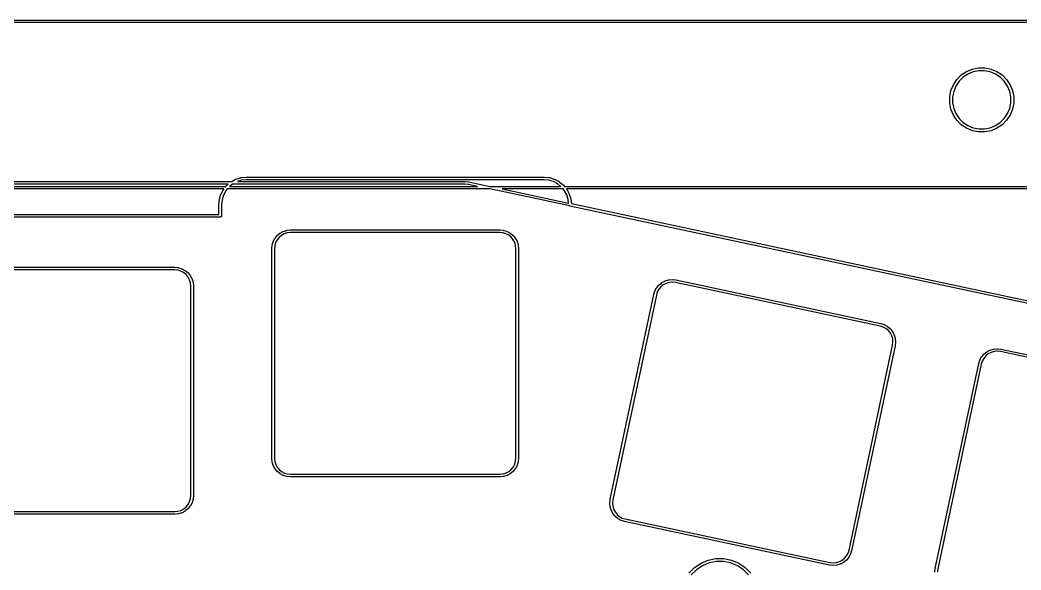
# Model space of a CAD drawing. Extents: x 59 to 2996, y -153 to 1402.
# Drawn here: x 547.5 to 604.9, y 521.7 to 553.2 of the extents above; entities that cross this region are included whole.
import ezdxf

# ---------------------------------------------------------------- set-up
doc = ezdxf.new("R2010")
doc.units = 0
doc.layers.add('BLACK', color=7, linetype='CONTINUOUS')

msp = doc.modelspace()

# ---------------------------------------------------------------- linework, layer by layer
at = {"layer": 'BLACK', "linetype": 'Continuous'}
for p, q in [((486.003, 553.249), (654.05, 553.249)), ((653.979, 553.099), (486.004, 553.099)), ((601.733, 550.301), (602.068, 550.44)), ((602.068, 550.44), (602.422, 550.51)), ((602.422, 550.51), (602.784, 550.51)), ((602.784, 550.51), (603.139, 550.44)), ((603.139, 550.44), (603.473, 550.301)), ((600.976, 549.544), (601.177, 549.845)), ((601.177, 549.845), (601.433, 550.101)), ((601.541, 549.969), (601.308, 549.737)), ((601.433, 550.101), (601.733, 550.301)), ((601.814, 550.152), (601.541, 549.969)), ((602.117, 550.277), (601.814, 550.152)), ((602.439, 550.341), (602.117, 550.277)), ((602.767, 550.341), (602.439, 550.341)), ((603.089, 550.277), (602.767, 550.341)), ((603.393, 550.152), (603.089, 550.277)), ((603.666, 549.969), (603.393, 550.152)), ((603.473, 550.301), (603.774, 550.101)), ((603.898, 549.737), (603.666, 549.969)), ((603.774, 550.101), (604.029, 549.845)), ((604.029, 549.845), (604.23, 549.544)), ((600.838, 549.21), (600.976, 549.544)), ((601.126, 549.464), (601, 549.161)), ((601.308, 549.737), (601.126, 549.464)), ((604.08, 549.464), (603.898, 549.737)), ((604.206, 549.161), (604.08, 549.464)), ((604.23, 549.544), (604.369, 549.21)), ((600.767, 548.855), (600.838, 549.21)), ((600.767, 548.494), (600.767, 548.855)), ((601, 549.161), (600.936, 548.839)), ((600.936, 548.839), (600.936, 548.51)), ((604.27, 548.839), (604.206, 549.161)), ((604.27, 548.51), (604.27, 548.839)), ((604.369, 549.21), (604.439, 548.855)), ((604.439, 548.855), (604.439, 548.494)), ((600.838, 548.139), (600.767, 548.494)), ((600.976, 547.805), (600.838, 548.139)), ((600.936, 548.51), (601, 548.188)), ((601, 548.188), (601.126, 547.885)), ((604.08, 547.885), (604.206, 548.188)), ((604.206, 548.188), (604.27, 548.51)), ((604.369, 548.139), (604.23, 547.805)), ((604.439, 548.494), (604.369, 548.139)), ((601.177, 547.504), (600.976, 547.805)), ((601.126, 547.885), (601.308, 547.612)), ((601.308, 547.612), (601.541, 547.38)), ((603.666, 547.38), (603.898, 547.612)), ((603.898, 547.612), (604.08, 547.885)), ((604.23, 547.805), (604.029, 547.504)), ((601.433, 547.248), (601.177, 547.504)), ((601.733, 547.047), (601.433, 547.248)), ((601.541, 547.38), (601.814, 547.197)), ((602.068, 546.909), (601.733, 547.047)), ((601.814, 547.197), (602.117, 547.071)), ((602.117, 547.071), (602.439, 547.007)), ((602.439, 547.007), (602.767, 547.007)), ((602.767, 547.007), (603.089, 547.071)), ((603.089, 547.071), (603.393, 547.197)), ((603.473, 547.047), (603.139, 546.909)), ((603.393, 547.197), (603.666, 547.38)), ((603.774, 547.248), (603.473, 547.047)), ((604.029, 547.504), (603.774, 547.248)), ((602.422, 546.838), (602.068, 546.909)), ((602.784, 546.838), (602.422, 546.838)), ((603.139, 546.909), (602.784, 546.838)), ((559.598, 543.999), (559.827, 544.123)), ((559.827, 544.123), (559.828, 544.124)), ((559.828, 544.124), (559.834, 544.126)), ((559.834, 544.126), (559.84, 544.129)), ((559.84, 544.129), (560.12, 544.215)), ((560.12, 544.215), (560.121, 544.216)), ((560.121, 544.216), (560.128, 544.217)), ((560.128, 544.217), (560.134, 544.218)), ((560.134, 544.218), (560.425, 544.249)), ((560.437, 544.099), (560.157, 544.07)), ((560.425, 544.249), (560.426, 544.249)), ((560.426, 544.249), (560.43, 544.249)), ((560.43, 544.249), (560.433, 544.249)), ((560.433, 544.249), (560.44, 544.249)), ((560.444, 544.099), (560.437, 544.099)), ((560.44, 544.249), (560.44, 544.249)), ((560.44, 544.249), (560.443, 544.249)), ((560.443, 544.249), (577.507, 544.249)), ((577.5, 544.099), (560.444, 544.099)), ((560.444, 544.099), (560.444, 544.099)), ((577.78, 544.072), (577.5, 544.099)), ((577.507, 544.249), (577.518, 544.248)), ((577.518, 544.248), (577.518, 544.248)), ((577.518, 544.248), (577.802, 544.22)), ((577.802, 544.22), (577.802, 544.22)), ((577.802, 544.22), (577.802, 544.22)), ((577.802, 544.22), (577.803, 544.22)), ((577.803, 544.22), (577.81, 544.219)), ((577.81, 544.219), (577.817, 544.218)), ((577.817, 544.218), (578.097, 544.133)), ((578.097, 544.133), (578.098, 544.133)), ((578.098, 544.133), (578.104, 544.13)), ((578.104, 544.13), (578.11, 544.127)), ((578.11, 544.127), (578.369, 543.99)), ((517.641, 543.999), (559.598, 543.999)), ((559.404, 543.849), (517.834, 543.849)), ((517.964, 543.719), (559.273, 543.719)), ((559.15, 543.569), (518.088, 543.569)), ((558.991, 543.281), (559.128, 543.54)), ((559.128, 543.54), (559.129, 543.541)), ((559.128, 543.54), (559.128, 543.54)), ((559.128, 543.54), (559.128, 543.54)), ((559.129, 543.541), (559.132, 543.546)), ((559.132, 543.546), (559.136, 543.552)), ((559.136, 543.552), (559.15, 543.569)), ((559.344, 543.569), (559.257, 543.463)), ((559.273, 543.719), (559.321, 543.779)), ((559.321, 543.779), (559.322, 543.78)), ((559.322, 543.78), (559.327, 543.784)), ((559.327, 543.784), (559.332, 543.789)), ((559.332, 543.789), (559.404, 543.849)), ((574.392, 543.569), (559.344, 543.569)), ((559.64, 543.849), (559.483, 543.719)), ((559.483, 543.719), (573.686, 543.719)), ((572.974, 543.849), (559.64, 543.849)), ((560.157, 544.07), (559.929, 543.999)), ((559.929, 543.999), (572.981, 543.999)), ((573.16, 543.831), (572.974, 543.849)), ((572.981, 543.999), (572.992, 543.998)), ((572.992, 543.998), (572.992, 543.998)), ((572.992, 543.998), (573.179, 543.98)), ((573.17, 543.829), (573.16, 543.831)), ((573.686, 543.719), (573.17, 543.829)), ((573.179, 543.98), (573.18, 543.98)), ((573.18, 543.98), (573.183, 543.979)), ((573.183, 543.979), (573.187, 543.979)), ((573.187, 543.979), (573.197, 543.977)), ((573.197, 543.977), (573.197, 543.977)), ((573.197, 543.977), (574.408, 543.719)), ((578.984, 542.593), (574.392, 543.569)), ((574.408, 543.719), (578.466, 543.719)), ((578.603, 543.569), (575.113, 543.569)), ((575.113, 543.569), (578.92, 542.76)), ((578.046, 543.991), (577.78, 544.072)), ((578.292, 543.861), (578.046, 543.991)), ((578.466, 543.719), (578.292, 543.861)), ((578.369, 543.99), (578.369, 543.99)), ((578.369, 543.99), (578.369, 543.99)), ((578.369, 543.99), (578.37, 543.989)), ((578.37, 543.989), (578.375, 543.986)), ((578.375, 543.986), (578.381, 543.982)), ((578.381, 543.982), (578.608, 543.797)), ((578.685, 543.471), (578.603, 543.569)), ((578.608, 543.797), (578.609, 543.796)), ((578.609, 543.796), (578.614, 543.791)), ((578.614, 543.791), (578.618, 543.787)), ((578.618, 543.787), (578.674, 543.719)), ((578.674, 543.719), (653.979, 543.719)), ((653.979, 543.569), (578.798, 543.569)), ((578.798, 543.569), (578.805, 543.561)), ((578.805, 543.561), (578.806, 543.56)), ((578.806, 543.56), (578.809, 543.554)), ((578.809, 543.554), (578.813, 543.549)), ((578.813, 543.549), (578.952, 543.291)), ((558.869, 542.682), (558.898, 542.973)), ((558.898, 542.974), (558.899, 542.981)), ((558.898, 542.973), (558.898, 542.974)), ((558.898, 542.973), (558.898, 542.973)), ((558.898, 542.973), (558.898, 542.973)), ((558.899, 542.981), (558.9, 542.987)), ((558.9, 542.987), (558.985, 543.268)), ((558.985, 543.269), (558.988, 543.275)), ((558.985, 543.268), (558.985, 543.269)), ((558.988, 543.275), (558.991, 543.281)), ((559.046, 542.951), (559.019, 542.671)), ((559.127, 543.217), (559.046, 542.951)), ((559.257, 543.463), (559.127, 543.217)), ((578.817, 543.226), (578.685, 543.471)), ((578.899, 542.961), (578.817, 543.226)), ((578.92, 542.76), (578.899, 542.961)), ((578.952, 543.291), (578.953, 543.29)), ((578.953, 543.29), (578.955, 543.284)), ((578.955, 543.284), (578.958, 543.278)), ((578.958, 543.278), (579.045, 542.998)), ((579.045, 542.998), (579.045, 542.997)), ((579.045, 542.997), (579.046, 542.99)), ((579.046, 542.99), (579.048, 542.984)), ((579.048, 542.984), (579.074, 542.727)), ((558.869, 542.678), (558.869, 542.682)), ((558.869, 542.682), (558.869, 542.682)), ((558.869, 542.109), (558.869, 542.678)), ((559.019, 542.671), (559.019, 542.038)), ((578.985, 542.593), (578.984, 542.593)), ((578.984, 542.593), (578.984, 542.593)), ((578.989, 542.592), (578.985, 542.593)), ((578.992, 542.592), (578.989, 542.592)), ((655.783, 526.269), (578.992, 542.592)), ((579.074, 542.727), (613.015, 535.513)), ((522.753, 542.109), (558.869, 542.109)), ((558.94, 541.959), (522.754, 541.959)), ((558.944, 541.959), (558.94, 541.959)), ((558.947, 541.959), (558.944, 541.959)), ((558.958, 541.96), (558.947, 541.959)), ((558.947, 541.959), (558.947, 541.959)), ((558.973, 541.965), (558.958, 541.96)), ((558.986, 541.972), (558.973, 541.965)), ((558.997, 541.981), (558.986, 541.972)), ((559.006, 541.992), (558.997, 541.981)), ((558.997, 541.981), (558.997, 541.981)), ((559.013, 542.006), (559.006, 541.992)), ((559.018, 542.02), (559.013, 542.006)), ((559.019, 542.031), (559.018, 542.02)), ((559.019, 542.038), (559.019, 542.034)), ((559.019, 542.034), (559.019, 542.031)), ((559.019, 542.031), (559.019, 542.031)), ((562.765, 541.199), (562.959, 541.219)), ((562.959, 541.219), (562.96, 541.219)), ((562.96, 541.219), (562.963, 541.219)), ((562.963, 541.219), (562.966, 541.219)), ((562.966, 541.219), (562.97, 541.219)), ((562.97, 541.219), (562.97, 541.219)), ((562.97, 541.219), (562.973, 541.219)), ((562.973, 541.219), (562.973, 541.219)), ((562.973, 541.219), (562.974, 541.219)), ((562.974, 541.219), (574.977, 541.219)), ((574.977, 541.219), (574.988, 541.218)), ((574.988, 541.218), (575.175, 541.2)), ((561.983, 540.561), (562.075, 540.733)), ((562.075, 540.734), (562.079, 540.739)), ((562.075, 540.733), (562.075, 540.734)), ((562.075, 540.733), (562.075, 540.733)), ((562.075, 540.733), (562.075, 540.733)), ((562.079, 540.739), (562.083, 540.745)), ((562.083, 540.745), (562.206, 540.896)), ((562.204, 540.656), (562.119, 540.497)), ((562.318, 540.796), (562.204, 540.656)), ((562.206, 540.896), (562.207, 540.897)), ((562.207, 540.897), (562.212, 540.902)), ((562.212, 540.902), (562.216, 540.907)), ((562.216, 540.907), (562.367, 541.031)), ((562.457, 540.911), (562.318, 540.796)), ((562.367, 541.031), (562.368, 541.032)), ((562.368, 541.032), (562.373, 541.036)), ((562.373, 541.036), (562.379, 541.039)), ((562.379, 541.039), (562.551, 541.132)), ((562.615, 540.997), (562.457, 540.911)), ((562.551, 541.133), (562.558, 541.135)), ((562.551, 541.132), (562.551, 541.133)), ((562.558, 541.135), (562.564, 541.138)), ((562.564, 541.138), (562.75, 541.196)), ((562.788, 541.05), (562.615, 540.997)), ((562.75, 541.196), (562.75, 541.196)), ((562.75, 541.196), (562.751, 541.196)), ((562.751, 541.196), (562.758, 541.197)), ((562.758, 541.197), (562.765, 541.199)), ((562.971, 541.069), (562.788, 541.05)), ((562.974, 541.069), (562.971, 541.069)), ((574.97, 541.069), (562.974, 541.069)), ((575.153, 541.051), (574.97, 541.069)), ((575.326, 540.999), (575.153, 541.051)), ((575.175, 541.2), (575.175, 541.2)), ((575.175, 541.2), (575.175, 541.2)), ((575.175, 541.2), (575.176, 541.2)), ((575.176, 541.2), (575.183, 541.198)), ((575.183, 541.198), (575.189, 541.197)), ((575.189, 541.197), (575.376, 541.141)), ((575.485, 540.915), (575.326, 540.999)), ((575.376, 541.141), (575.377, 541.14)), ((575.377, 541.14), (575.384, 541.138)), ((575.384, 541.138), (575.39, 541.135)), ((575.39, 541.135), (575.562, 541.043)), ((575.625, 540.8), (575.485, 540.915)), ((575.562, 541.043), (575.562, 541.043)), ((575.562, 541.043), (575.562, 541.043)), ((575.562, 541.043), (575.563, 541.043)), ((575.563, 541.043), (575.569, 541.039)), ((575.569, 541.039), (575.574, 541.035)), ((575.574, 541.035), (575.726, 540.912)), ((575.74, 540.661), (575.625, 540.8)), ((575.726, 540.912), (575.726, 540.911)), ((575.726, 540.911), (575.731, 540.906)), ((575.731, 540.906), (575.736, 540.902)), ((575.736, 540.902), (575.86, 540.751)), ((575.826, 540.503), (575.74, 540.661)), ((575.86, 540.751), (575.86, 540.751)), ((575.86, 540.751), (575.86, 540.751)), ((575.86, 540.751), (575.861, 540.751)), ((575.861, 540.751), (575.865, 540.745)), ((575.865, 540.745), (575.869, 540.739)), ((575.869, 540.739), (575.961, 540.568)), ((561.899, 540.148), (561.9, 540.159)), ((561.899, 528.144), (561.899, 540.148)), ((561.9, 540.159), (561.918, 540.346)), ((561.9, 540.159), (561.9, 540.159)), ((561.918, 540.347), (561.92, 540.354)), ((561.918, 540.346), (561.918, 540.347)), ((561.918, 540.346), (561.918, 540.346)), ((561.918, 540.346), (561.918, 540.346)), ((561.92, 540.354), (561.921, 540.36)), ((561.921, 540.36), (561.977, 540.547)), ((561.977, 540.547), (561.978, 540.548)), ((561.977, 540.547), (561.977, 540.547)), ((561.977, 540.547), (561.977, 540.547)), ((561.978, 540.548), (561.98, 540.554)), ((561.98, 540.554), (561.983, 540.561)), ((562.067, 540.324), (562.049, 540.141)), ((562.049, 540.141), (562.049, 528.145)), ((562.119, 540.497), (562.067, 540.324)), ((575.879, 540.33), (575.826, 540.503)), ((575.899, 540.147), (575.879, 540.33)), ((575.899, 540.144), (575.899, 540.147)), ((575.899, 528.148), (575.899, 540.144)), ((575.961, 540.568), (575.962, 540.567)), ((575.962, 540.567), (575.964, 540.56)), ((575.964, 540.56), (575.967, 540.554)), ((575.967, 540.554), (576.025, 540.368)), ((576.025, 540.368), (576.025, 540.368)), ((576.025, 540.368), (576.025, 540.368)), ((576.025, 540.368), (576.025, 540.367)), ((576.025, 540.367), (576.026, 540.36)), ((576.026, 540.36), (576.028, 540.353)), ((576.028, 540.353), (576.048, 540.159)), ((576.048, 540.159), (576.048, 540.158)), ((576.048, 540.158), (576.048, 540.155)), ((576.048, 540.155), (576.049, 540.152)), ((576.049, 540.152), (576.049, 540.148)), ((576.049, 540.148), (576.049, 540.148)), ((576.049, 540.148), (576.049, 540.145)), ((576.049, 540.145), (576.049, 540.145)), ((576.049, 540.145), (576.049, 540.144)), ((576.049, 540.144), (576.049, 528.141)), ((544.333, 539.079), (556.337, 539.079)), ((556.33, 538.929), (544.334, 538.929)), ((556.513, 538.911), (556.33, 538.929)), ((556.337, 539.079), (556.341, 539.079)), ((556.341, 539.079), (556.341, 539.079)), ((556.341, 539.079), (556.535, 539.06)), ((556.686, 538.859), (556.513, 538.911)), ((556.535, 539.06), (556.535, 539.06)), ((556.535, 539.06), (556.535, 539.06)), ((556.535, 539.06), (556.536, 539.06)), ((556.536, 539.06), (556.543, 539.058)), ((556.543, 539.058), (556.55, 539.057)), ((556.55, 539.057), (556.736, 539.001)), ((556.736, 539.001), (556.737, 539)), ((556.737, 539), (556.744, 538.998)), ((556.744, 538.998), (556.75, 538.995)), ((556.75, 538.995), (556.922, 538.903)), ((556.845, 538.774), (556.686, 538.859)), ((556.985, 538.66), (556.845, 538.774)), ((556.922, 538.903), (556.923, 538.903)), ((556.923, 538.903), (556.929, 538.899)), ((556.929, 538.899), (556.935, 538.895)), ((556.935, 538.895), (557.086, 538.772)), ((557.1, 538.521), (556.985, 538.66)), ((557.086, 538.772), (557.087, 538.771)), ((557.087, 538.771), (557.091, 538.767)), ((557.091, 538.767), (557.096, 538.762)), ((557.096, 538.762), (557.221, 538.611)), ((557.186, 538.363), (557.1, 538.521)), ((557.239, 538.19), (557.186, 538.363)), ((557.221, 538.611), (557.221, 538.611)), ((557.221, 538.611), (557.221, 538.611)), ((557.221, 538.611), (557.221, 538.611)), ((557.221, 538.611), (557.225, 538.605)), ((557.225, 538.605), (557.229, 538.599)), ((557.229, 538.599), (557.322, 538.428)), ((557.322, 538.428), (557.322, 538.427)), ((557.322, 538.427), (557.325, 538.42)), ((557.325, 538.42), (557.327, 538.414)), ((557.327, 538.414), (557.385, 538.228)), ((584.456, 538.3), (584.644, 538.355)), ((584.644, 538.355), (584.645, 538.355)), ((584.645, 538.355), (584.651, 538.356)), ((584.651, 538.356), (584.658, 538.358)), ((584.658, 538.358), (584.852, 538.375)), ((584.852, 538.375), (584.852, 538.375)), ((584.852, 538.375), (584.852, 538.375)), ((584.852, 538.375), (584.853, 538.375)), ((584.853, 538.375), (584.86, 538.375)), ((584.86, 538.375), (584.867, 538.375)), ((584.867, 538.375), (585.061, 538.355)), ((585.061, 538.355), (585.062, 538.355)), ((585.062, 538.355), (585.065, 538.354)), ((585.065, 538.354), (585.069, 538.354)), ((585.069, 538.354), (585.072, 538.353)), ((585.072, 538.353), (585.072, 538.353)), ((585.072, 538.353), (596.817, 535.857)), ((557.259, 538.007), (557.239, 538.19)), ((557.259, 538.004), (557.259, 538.007)), ((557.259, 526.008), (557.259, 538.004)), ((557.259, 538.004), (557.259, 538.004)), ((557.385, 538.228), (557.385, 538.227)), ((557.385, 538.227), (557.387, 538.22)), ((557.387, 538.22), (557.388, 538.213)), ((557.388, 538.213), (557.408, 538.019)), ((557.408, 538.019), (557.408, 538.018)), ((557.408, 538.018), (557.408, 538.015)), ((557.408, 538.015), (557.409, 538.012)), ((557.409, 538.012), (557.409, 538.008)), ((557.409, 538.008), (557.409, 538.008)), ((557.409, 538.008), (557.409, 526.001)), ((583.867, 537.731), (583.961, 537.902)), ((583.961, 537.902), (583.962, 537.903)), ((583.962, 537.903), (583.966, 537.908)), ((583.966, 537.908), (583.97, 537.914)), ((583.97, 537.914), (584.095, 538.063)), ((584.089, 537.823), (584.002, 537.665)), ((584.205, 537.961), (584.089, 537.823)), ((584.095, 538.063), (584.096, 538.064)), ((584.096, 538.064), (584.101, 538.069)), ((584.101, 538.069), (584.105, 538.074)), ((584.105, 538.074), (584.258, 538.196)), ((584.346, 538.074), (584.205, 537.961)), ((584.258, 538.197), (584.264, 538.2)), ((584.258, 538.196), (584.258, 538.197)), ((584.258, 538.196), (584.258, 538.196)), ((584.258, 538.196), (584.258, 538.196)), ((584.264, 538.2), (584.27, 538.204)), ((584.27, 538.204), (584.443, 538.294)), ((584.506, 538.158), (584.346, 538.074)), ((584.443, 538.294), (584.444, 538.295)), ((584.443, 538.294), (584.443, 538.294)), ((584.443, 538.294), (584.443, 538.294)), ((584.444, 538.295), (584.45, 538.297)), ((584.45, 538.297), (584.456, 538.3)), ((584.679, 538.209), (584.506, 538.158)), ((584.859, 538.225), (584.679, 538.209)), ((585.042, 538.206), (584.859, 538.225)), ((585.045, 538.205), (585.042, 538.206)), ((596.779, 535.711), (585.045, 538.205)), ((581.305, 525.783), (583.801, 537.528)), ((583.947, 537.489), (581.452, 525.756)), ((583.801, 537.528), (583.803, 537.531)), ((583.803, 537.531), (583.862, 537.717)), ((583.803, 537.531), (583.803, 537.531)), ((583.862, 537.718), (583.865, 537.725)), ((583.862, 537.717), (583.862, 537.718)), ((583.862, 537.717), (583.862, 537.717)), ((583.862, 537.717), (583.862, 537.717)), ((583.865, 537.725), (583.867, 537.731)), ((584.002, 537.665), (583.947, 537.489)), ((596.954, 535.656), (596.779, 535.711)), ((596.817, 535.857), (596.824, 535.854)), ((596.824, 535.854), (597.007, 535.796)), ((597.112, 535.569), (596.954, 535.656)), ((597.007, 535.796), (597.007, 535.796)), ((597.007, 535.796), (597.007, 535.796)), ((597.007, 535.796), (597.008, 535.796)), ((597.008, 535.796), (597.014, 535.793)), ((597.014, 535.793), (597.02, 535.791)), ((597.02, 535.791), (597.191, 535.697)), ((597.251, 535.453), (597.112, 535.569)), ((597.191, 535.697), (597.192, 535.696)), ((597.192, 535.696), (597.197, 535.692)), ((597.197, 535.692), (597.203, 535.688)), ((597.203, 535.688), (597.353, 535.563)), ((597.353, 535.563), (597.353, 535.562)), ((597.353, 535.562), (597.358, 535.557)), ((597.358, 535.557), (597.363, 535.552)), ((597.363, 535.552), (597.485, 535.4)), ((597.364, 535.312), (597.251, 535.453)), ((597.447, 535.152), (597.364, 535.312)), ((597.498, 534.979), (597.447, 535.152)), ((597.485, 535.4), (597.485, 535.4)), ((597.485, 535.4), (597.485, 535.4)), ((597.485, 535.4), (597.486, 535.399)), ((597.486, 535.399), (597.489, 535.394)), ((597.489, 535.394), (597.493, 535.388)), ((597.493, 535.388), (597.584, 535.215)), ((597.515, 534.799), (597.498, 534.979)), ((597.584, 535.215), (597.584, 535.214)), ((597.584, 535.214), (597.587, 535.208)), ((597.587, 535.208), (597.589, 535.202)), ((597.589, 535.202), (597.644, 535.014)), ((597.644, 535.014), (597.644, 535.013)), ((597.644, 535.013), (597.646, 535.007)), ((597.646, 535.007), (597.647, 535)), ((597.647, 535), (597.665, 534.806)), ((595.001, 522.879), (597.495, 534.614)), ((597.642, 534.586), (595.146, 522.841)), ((597.495, 534.616), (597.515, 534.799)), ((597.495, 534.614), (597.495, 534.616)), ((597.643, 534.589), (597.642, 534.586)), ((597.642, 534.586), (597.642, 534.586)), ((597.644, 534.596), (597.643, 534.593)), ((597.643, 534.593), (597.643, 534.589)), ((597.664, 534.791), (597.644, 534.597)), ((597.644, 534.597), (597.644, 534.596)), ((597.665, 534.798), (597.664, 534.791)), ((597.665, 534.806), (597.665, 534.806)), ((597.665, 534.806), (597.665, 534.806)), ((597.665, 534.806), (597.665, 534.805)), ((597.665, 534.805), (597.665, 534.798)), ((602.904, 534.243), (603.077, 534.334)), ((603.077, 534.334), (603.084, 534.337)), ((603.077, 534.334), (603.077, 534.334)), ((603.077, 534.334), (603.077, 534.334)), ((603.077, 534.334), (603.077, 534.334)), ((603.084, 534.337), (603.09, 534.339)), ((603.09, 534.339), (603.277, 534.394)), ((603.277, 534.394), (603.278, 534.395)), ((603.278, 534.395), (603.285, 534.396)), ((603.285, 534.396), (603.292, 534.397)), ((603.292, 534.397), (603.486, 534.415)), ((603.486, 534.415), (603.486, 534.415)), ((603.486, 534.415), (603.486, 534.415)), ((603.486, 534.415), (603.487, 534.415)), ((603.487, 534.415), (603.494, 534.415)), ((603.494, 534.415), (603.501, 534.415)), ((603.501, 534.415), (603.695, 534.394)), ((603.695, 534.394), (603.696, 534.394)), ((603.696, 534.394), (603.699, 534.393)), ((603.699, 534.393), (603.702, 534.393)), ((603.702, 534.393), (603.706, 534.392)), ((603.706, 534.392), (603.706, 534.392)), ((603.706, 534.392), (615.451, 531.896)), ((602.437, 533.572), (602.495, 533.757)), ((602.495, 533.757), (602.496, 533.758)), ((602.495, 533.757), (602.495, 533.757)), ((602.495, 533.757), (602.495, 533.757)), ((602.496, 533.758), (602.498, 533.764)), ((602.498, 533.764), (602.501, 533.77)), ((602.501, 533.77), (602.595, 533.941)), ((602.595, 533.941), (602.596, 533.942)), ((602.595, 533.941), (602.595, 533.941)), ((602.595, 533.941), (602.595, 533.941)), ((602.596, 533.942), (602.599, 533.948)), ((602.599, 533.948), (602.603, 533.953)), ((602.603, 533.953), (602.729, 534.103)), ((602.723, 533.862), (602.636, 533.704)), ((602.839, 534.001), (602.723, 533.862)), ((602.729, 534.103), (602.734, 534.108)), ((602.729, 534.103), (602.729, 534.103)), ((602.734, 534.108), (602.739, 534.113)), ((602.739, 534.113), (602.891, 534.235)), ((602.98, 534.114), (602.839, 534.001)), ((602.891, 534.235), (602.892, 534.236)), ((602.891, 534.235), (602.891, 534.235)), ((602.891, 534.235), (602.891, 534.235)), ((602.892, 534.236), (602.898, 534.239)), ((602.898, 534.239), (602.904, 534.243)), ((603.139, 534.197), (602.98, 534.114)), ((603.313, 534.248), (603.139, 534.197)), ((603.492, 534.265), (603.313, 534.248)), ((603.675, 534.245), (603.492, 534.265)), ((603.678, 534.245), (603.675, 534.245)), ((615.412, 531.751), (603.678, 534.245)), ((599.939, 521.822), (602.435, 533.567)), ((602.58, 533.529), (600.086, 521.795)), ((602.435, 533.567), (602.437, 533.572)), ((602.636, 533.704), (602.58, 533.529)), ((561.899, 528.141), (561.899, 528.144)), ((561.899, 528.144), (561.899, 528.144)), ((561.899, 528.144), (561.899, 528.144)), ((561.899, 528.137), (561.899, 528.141)), ((561.899, 528.141), (561.899, 528.141)), ((561.899, 528.134), (561.899, 528.137)), ((561.899, 528.131), (561.899, 528.134)), ((561.899, 528.13), (561.899, 528.131)), ((561.92, 527.935), (561.899, 528.13)), ((562.049, 528.145), (562.049, 528.145)), ((562.049, 528.145), (562.049, 528.141)), ((562.049, 528.141), (562.068, 527.958)), ((575.881, 527.965), (575.899, 528.148)), ((576.048, 528.137), (576.029, 527.943)), ((576.049, 528.141), (576.048, 528.137)), ((576.048, 528.137), (576.048, 528.137)), ((561.921, 527.929), (561.92, 527.935)), ((561.922, 527.922), (561.921, 527.929)), ((561.923, 527.921), (561.922, 527.922)), ((561.98, 527.735), (561.923, 527.921)), ((561.983, 527.728), (561.98, 527.735)), ((561.985, 527.722), (561.983, 527.728)), ((561.986, 527.721), (561.985, 527.722)), ((562.079, 527.549), (561.986, 527.721)), ((561.986, 527.721), (561.986, 527.721)), ((561.986, 527.721), (561.986, 527.721)), ((562.068, 527.958), (562.121, 527.786)), ((562.083, 527.544), (562.079, 527.549)), ((562.086, 527.538), (562.083, 527.544)), ((562.087, 527.537), (562.086, 527.538)), ((562.211, 527.387), (562.087, 527.537)), ((562.087, 527.537), (562.087, 527.537)), ((562.087, 527.537), (562.087, 527.537)), ((562.121, 527.786), (562.207, 527.627)), ((562.207, 527.627), (562.322, 527.488)), ((562.322, 527.488), (562.462, 527.374)), ((575.491, 527.378), (575.63, 527.493)), ((575.63, 527.493), (575.744, 527.633)), ((575.865, 527.544), (575.741, 527.392)), ((575.744, 527.633), (575.828, 527.792)), ((575.828, 527.792), (575.881, 527.965)), ((575.868, 527.549), (575.865, 527.544)), ((575.872, 527.555), (575.868, 527.549)), ((575.873, 527.556), (575.872, 527.555)), ((575.964, 527.728), (575.873, 527.556)), ((575.967, 527.734), (575.964, 527.728)), ((575.97, 527.741), (575.967, 527.734)), ((576.026, 527.928), (575.97, 527.742)), ((575.97, 527.742), (575.97, 527.742)), ((575.97, 527.742), (575.97, 527.742)), ((575.97, 527.742), (575.97, 527.741)), ((576.028, 527.935), (576.026, 527.928)), ((576.029, 527.942), (576.028, 527.935)), ((576.029, 527.943), (576.029, 527.943)), ((576.029, 527.943), (576.029, 527.943)), ((576.029, 527.943), (576.029, 527.942)), ((562.216, 527.382), (562.211, 527.387)), ((562.221, 527.377), (562.216, 527.382)), ((562.222, 527.377), (562.221, 527.377)), ((562.373, 527.253), (562.222, 527.377)), ((562.379, 527.25), (562.373, 527.253)), ((562.384, 527.246), (562.379, 527.25)), ((562.385, 527.245), (562.384, 527.246)), ((562.557, 527.154), (562.385, 527.245)), ((562.385, 527.245), (562.385, 527.245)), ((562.385, 527.245), (562.385, 527.245)), ((562.462, 527.374), (562.621, 527.289)), ((562.564, 527.151), (562.557, 527.154)), ((562.57, 527.148), (562.564, 527.151)), ((562.571, 527.148), (562.57, 527.148)), ((562.758, 527.092), (562.571, 527.148)), ((562.571, 527.148), (562.571, 527.148)), ((562.571, 527.148), (562.571, 527.148)), ((562.621, 527.289), (562.794, 527.237)), ((562.764, 527.09), (562.758, 527.092)), ((562.771, 527.089), (562.764, 527.09)), ((562.772, 527.089), (562.771, 527.089)), ((562.965, 527.07), (562.772, 527.089)), ((562.794, 527.237), (562.977, 527.219)), ((562.97, 527.069), (562.965, 527.07)), ((574.974, 527.069), (562.97, 527.069)), ((562.977, 527.219), (574.973, 527.219)), ((574.973, 527.219), (574.973, 527.219)), ((574.973, 527.219), (574.976, 527.219)), ((574.977, 527.069), (574.974, 527.069)), ((574.976, 527.219), (575.159, 527.239)), ((574.981, 527.069), (574.977, 527.069)), ((574.977, 527.069), (574.977, 527.069)), ((574.984, 527.07), (574.981, 527.069)), ((574.987, 527.07), (574.984, 527.07)), ((574.988, 527.07), (574.987, 527.07)), ((575.182, 527.09), (574.988, 527.07)), ((575.159, 527.239), (575.332, 527.292)), ((575.189, 527.092), (575.182, 527.09)), ((575.196, 527.093), (575.189, 527.092)), ((575.197, 527.093), (575.196, 527.093)), ((575.383, 527.151), (575.197, 527.093)), ((575.332, 527.292), (575.491, 527.378)), ((575.39, 527.153), (575.383, 527.151)), ((575.396, 527.156), (575.39, 527.153)), ((575.397, 527.157), (575.396, 527.156)), ((575.568, 527.249), (575.397, 527.157)), ((575.574, 527.253), (575.568, 527.249)), ((575.58, 527.257), (575.574, 527.253)), ((575.581, 527.258), (575.58, 527.257)), ((575.731, 527.382), (575.581, 527.258)), ((575.581, 527.258), (575.581, 527.258)), ((575.581, 527.258), (575.581, 527.258)), ((575.736, 527.387), (575.731, 527.382)), ((575.741, 527.392), (575.736, 527.387)), ((575.741, 527.392), (575.741, 527.392)), ((575.741, 527.392), (575.741, 527.392)), ((575.741, 527.392), (575.741, 527.392)), ((557.189, 525.652), (557.241, 525.825)), ((557.241, 525.825), (557.259, 526.008)), ((557.386, 525.788), (557.33, 525.602)), ((557.388, 525.795), (557.386, 525.788)), ((557.389, 525.802), (557.388, 525.795)), ((557.408, 525.997), (557.389, 525.803)), ((557.389, 525.803), (557.389, 525.803)), ((557.389, 525.803), (557.389, 525.803)), ((557.389, 525.803), (557.389, 525.802)), ((557.409, 526.001), (557.408, 525.997)), ((557.408, 525.997), (557.408, 525.997)), ((581.283, 525.578), (581.303, 525.772)), ((581.303, 525.773), (581.304, 525.776)), ((581.303, 525.772), (581.303, 525.773)), ((581.304, 525.779), (581.305, 525.783)), ((581.304, 525.776), (581.304, 525.779)), ((581.305, 525.783), (581.305, 525.783)), ((581.452, 525.752), (581.433, 525.569)), ((581.452, 525.756), (581.452, 525.756)), ((581.452, 525.756), (581.452, 525.752)), ((556.52, 525.099), (556.692, 525.152)), ((556.692, 525.152), (556.851, 525.238)), ((556.851, 525.238), (556.99, 525.353)), ((557.091, 525.242), (556.941, 525.118)), ((556.99, 525.353), (557.104, 525.493)), ((557.096, 525.247), (557.091, 525.242)), ((557.101, 525.252), (557.096, 525.247)), ((557.225, 525.404), (557.101, 525.252)), ((557.101, 525.252), (557.101, 525.252)), ((557.101, 525.252), (557.101, 525.252)), ((557.101, 525.252), (557.101, 525.252)), ((557.104, 525.493), (557.189, 525.652)), ((557.229, 525.409), (557.225, 525.404)), ((557.232, 525.415), (557.229, 525.409)), ((557.233, 525.416), (557.232, 525.415)), ((557.324, 525.588), (557.233, 525.416)), ((557.233, 525.416), (557.233, 525.416)), ((557.233, 525.416), (557.233, 525.416)), ((557.327, 525.594), (557.324, 525.588)), ((557.33, 525.601), (557.327, 525.594)), ((557.33, 525.602), (557.33, 525.601)), ((581.282, 525.564), (581.283, 525.571)), ((581.283, 525.563), (581.282, 525.564)), ((581.283, 525.571), (581.283, 525.578)), ((581.3, 525.369), (581.283, 525.563)), ((581.283, 525.563), (581.283, 525.563)), ((581.283, 525.563), (581.283, 525.563)), ((581.302, 525.362), (581.3, 525.369)), ((581.303, 525.355), (581.302, 525.362)), ((581.303, 525.354), (581.303, 525.355)), ((581.358, 525.167), (581.303, 525.354)), ((581.303, 525.354), (581.303, 525.354)), ((581.303, 525.354), (581.303, 525.354)), ((581.361, 525.161), (581.358, 525.167)), ((581.363, 525.155), (581.361, 525.161)), ((581.364, 525.154), (581.363, 525.155)), ((581.454, 524.981), (581.364, 525.154)), ((581.364, 525.154), (581.364, 525.154)), ((581.364, 525.154), (581.364, 525.154)), ((581.433, 525.569), (581.449, 525.39)), ((581.449, 525.39), (581.5, 525.217)), ((581.5, 525.217), (581.584, 525.057)), ((556.334, 524.929), (544.33, 524.929)), ((544.338, 525.079), (556.333, 525.079)), ((556.333, 525.079), (556.337, 525.079)), ((556.337, 524.929), (556.334, 524.929)), ((556.334, 524.929), (556.334, 524.929)), ((556.334, 524.929), (556.334, 524.929)), ((556.337, 525.079), (556.52, 525.099)), ((556.338, 524.929), (556.337, 524.929)), ((556.341, 524.929), (556.338, 524.929)), ((556.344, 524.93), (556.341, 524.929)), ((556.348, 524.93), (556.344, 524.93)), ((556.349, 524.93), (556.348, 524.93)), ((556.543, 524.95), (556.349, 524.93)), ((556.549, 524.952), (556.543, 524.95)), ((556.556, 524.953), (556.549, 524.952)), ((556.557, 524.953), (556.556, 524.953)), ((556.743, 525.011), (556.557, 524.953)), ((556.557, 524.953), (556.557, 524.953)), ((556.75, 525.013), (556.743, 525.011)), ((556.756, 525.016), (556.75, 525.013)), ((556.757, 525.017), (556.756, 525.016)), ((556.929, 525.109), (556.757, 525.017)), ((556.934, 525.113), (556.929, 525.109)), ((556.94, 525.117), (556.934, 525.113)), ((556.941, 525.118), (556.94, 525.117)), ((556.941, 525.118), (556.941, 525.118)), ((556.941, 525.118), (556.941, 525.118)), ((581.458, 524.975), (581.454, 524.981)), ((581.461, 524.969), (581.458, 524.975)), ((581.462, 524.968), (581.461, 524.969)), ((581.584, 524.816), (581.462, 524.968)), ((581.462, 524.968), (581.462, 524.968)), ((581.462, 524.968), (581.462, 524.968)), ((581.584, 525.057), (581.697, 524.916)), ((581.589, 524.811), (581.584, 524.816)), ((581.594, 524.806), (581.589, 524.811)), ((581.595, 524.806), (581.594, 524.806)), ((581.744, 524.68), (581.595, 524.806)), ((581.595, 524.806), (581.595, 524.806)), ((581.595, 524.806), (581.595, 524.806)), ((581.697, 524.916), (581.835, 524.8)), ((581.75, 524.677), (581.744, 524.68)), ((581.755, 524.673), (581.75, 524.677)), ((581.756, 524.672), (581.755, 524.673)), ((581.927, 524.578), (581.756, 524.672)), ((581.756, 524.672), (581.756, 524.672)), ((581.756, 524.672), (581.756, 524.672)), ((581.835, 524.8), (581.993, 524.713)), ((581.933, 524.575), (581.927, 524.578)), ((581.94, 524.573), (581.933, 524.575)), ((581.941, 524.572), (581.94, 524.573)), ((582.12, 524.516), (581.941, 524.572)), ((581.941, 524.572), (581.941, 524.572)), ((581.941, 524.572), (581.941, 524.572)), ((581.993, 524.713), (582.169, 524.657)), ((582.169, 524.657), (593.903, 522.163)), ((582.13, 524.512), (582.12, 524.516)), ((582.12, 524.516), (582.12, 524.516)), ((593.875, 522.016), (582.13, 524.512)), ((594.945, 522.704), (595.001, 522.879)), ((595.146, 522.841), (595.145, 522.838)), ((586.51, 522.125), (586.925, 522.297)), ((586.925, 522.297), (587.367, 522.385)), ((587.367, 522.385), (587.816, 522.385)), ((587.816, 522.385), (588.258, 522.297)), ((588.258, 522.297), (588.673, 522.125)), ((594.441, 522.211), (594.601, 522.294)), ((594.601, 522.294), (594.742, 522.407)), ((594.842, 522.295), (594.69, 522.173)), ((594.742, 522.407), (594.858, 522.546)), ((594.847, 522.3), (594.842, 522.295)), ((594.851, 522.305), (594.847, 522.3)), ((594.852, 522.305), (594.851, 522.305)), ((594.978, 522.455), (594.852, 522.305)), ((594.858, 522.546), (594.945, 522.704)), ((594.981, 522.46), (594.978, 522.455)), ((594.985, 522.466), (594.981, 522.46)), ((594.986, 522.467), (594.985, 522.466)), ((595.08, 522.638), (594.986, 522.467)), ((594.986, 522.467), (594.986, 522.467)), ((594.986, 522.467), (594.986, 522.467)), ((595.083, 522.644), (595.08, 522.638)), ((595.085, 522.65), (595.083, 522.644)), ((595.086, 522.651), (595.085, 522.65)), ((595.145, 522.837), (595.086, 522.651)), ((595.086, 522.651), (595.086, 522.651)), ((595.086, 522.651), (595.086, 522.651)), ((595.145, 522.838), (595.145, 522.837)), ((585.817, 521.557), (586.136, 521.875)), ((586.243, 521.744), (585.949, 521.449)), ((586.136, 521.875), (586.51, 522.125)), ((586.59, 521.975), (586.243, 521.744)), ((586.975, 522.135), (586.59, 521.975)), ((587.383, 522.216), (586.975, 522.135)), ((587.8, 522.216), (587.383, 522.216)), ((588.208, 522.135), (587.8, 522.216)), ((588.593, 521.975), (588.208, 522.135)), ((588.94, 521.744), (588.593, 521.975)), ((588.673, 522.125), (589.047, 521.875)), ((589.234, 521.449), (588.94, 521.744)), ((589.047, 521.875), (589.366, 521.557)), ((593.879, 522.015), (593.875, 522.016)), ((593.875, 522.016), (593.875, 522.016)), ((593.882, 522.015), (593.879, 522.015)), ((593.885, 522.014), (593.882, 522.015)), ((593.886, 522.014), (593.885, 522.014)), ((594.08, 521.993), (593.886, 522.014)), ((593.903, 522.163), (593.906, 522.163)), ((593.906, 522.163), (594.089, 522.143)), ((594.087, 521.993), (594.08, 521.993)), ((594.094, 521.993), (594.087, 521.993)), ((594.089, 522.143), (594.268, 522.16)), ((594.095, 521.993), (594.094, 521.993)), ((594.289, 522.011), (594.095, 521.993)), ((594.095, 521.993), (594.095, 521.993)), ((594.095, 521.993), (594.095, 521.993)), ((594.268, 522.16), (594.441, 522.211)), ((594.296, 522.012), (594.289, 522.011)), ((594.303, 522.013), (594.296, 522.012)), ((594.304, 522.014), (594.303, 522.013)), ((594.491, 522.069), (594.304, 522.014)), ((594.304, 522.014), (594.304, 522.014)), ((594.304, 522.014), (594.304, 522.014)), ((594.497, 522.071), (594.491, 522.069)), ((594.503, 522.074), (594.497, 522.071)), ((594.504, 522.074), (594.503, 522.074)), ((594.677, 522.165), (594.504, 522.074)), ((594.683, 522.168), (594.677, 522.165)), ((594.689, 522.172), (594.683, 522.168)), ((594.69, 522.173), (594.689, 522.172)), ((594.69, 522.173), (594.69, 522.173)), ((594.69, 522.173), (594.69, 522.173)), ((599.916, 521.617), (599.937, 521.811)), ((599.937, 521.812), (599.938, 521.815)), ((599.937, 521.811), (599.937, 521.812)), ((599.938, 521.819), (599.939, 521.822)), ((599.938, 521.815), (599.938, 521.819)), ((599.939, 521.822), (599.939, 521.822)), ((600.086, 521.792), (600.066, 521.609)), ((600.086, 521.795), (600.086, 521.795)), ((600.086, 521.795), (600.086, 521.792))]:
    msp.add_line(p, q, dxfattribs=at)

doc.saveas('drawing.dxf')
